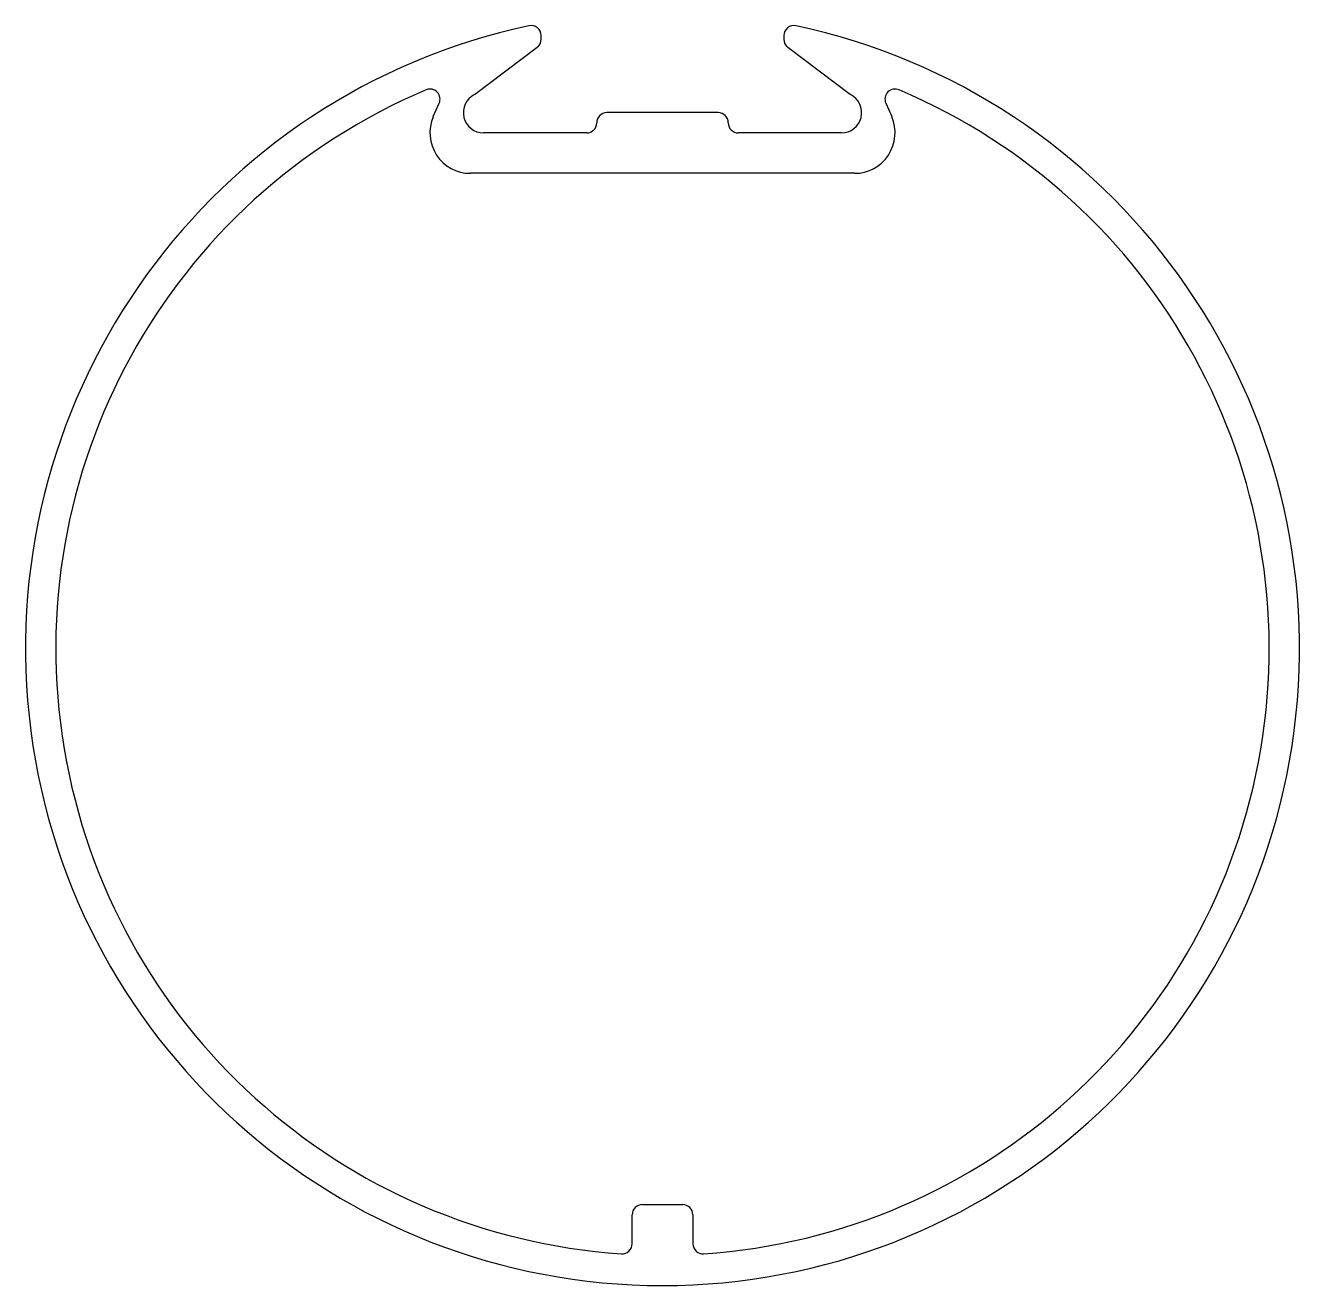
# Model space of a CAD drawing. Extents: x 248.3 to 311.3, y 263.4 to 325.7.
import ezdxf

# ---------------------------------------------------------------- set-up
doc = ezdxf.new("R2010")
doc.units = 0
doc.layers.get('0').update_dxf_attribs({"linetype": 'CONTINUOUS'})

msp = doc.modelspace()

# ---------------------------------------------------------------- linework, layer by layer
for p, q in [((273.767, 325.024), (273.767, 325.205)), ((285.767, 325.205), (285.767, 325.024)), ((270.463, 322.286), (273.568, 324.625)), ((285.966, 324.625), (289.07, 322.286)), ((268.434, 321.196), (268.725, 321.86)), ((282.517, 321.394), (277.017, 321.394)), ((290.809, 321.86), (291.099, 321.196)), ((276.517, 320.894), (276.517, 320.894)), ((283.017, 320.894), (283.017, 320.894)), ((276.017, 320.394), (270.917, 320.394)), ((288.617, 320.394), (283.517, 320.394)), ((289.267, 318.394), (270.267, 318.394)), ((278.767, 267.394), (280.767, 267.394)), ((278.267, 265.462), (278.267, 266.894)), ((281.267, 266.894), (281.267, 265.462))]:
    msp.add_line(p, q)
for centre, radius, start, end in [((279.767, 294.894), 31.5, 102.10345, 77.89655), ((273.267, 325.205), 0.5, 0, 102.10345), ((286.267, 325.205), 0.5, 77.89655, 180), ((273.267, 325.024), 0.5, 307, 360), ((286.267, 325.024), 0.5, 180, 233), ((268.267, 322.061), 0.5, 336.38636, 111.60949), ((291.267, 322.061), 0.5, 65.7218, 203.61364), ((279.767, 294.894), 30, 112.92161, 266.11256), ((270.917, 321.394), 1, 116.97658, 270), ((279.767, 294.894), 30, 273.88615, 67.03521), ((288.617, 321.394), 1, 270, 63.02342), ((277.017, 320.894), 0.5, 90, 180), ((282.517, 320.894), 0.5, 0, 90), ((270.267, 320.394), 2, 156.38636, 270), ((276.017, 320.894), 0.5, 270, 0), ((283.517, 320.894), 0.5, 180, 270), ((289.267, 320.394), 2, 270, 23.61364), ((278.767, 266.894), 0.5, 90, 180), ((280.767, 266.894), 0.5, 0, 90), ((277.767, 265.462), 0.5, 266.11256, 360), ((281.767, 265.462), 0.5, 180, 273.88744)]:
    msp.add_arc(centre, radius, start, end)

doc.saveas('drawing.dxf')
